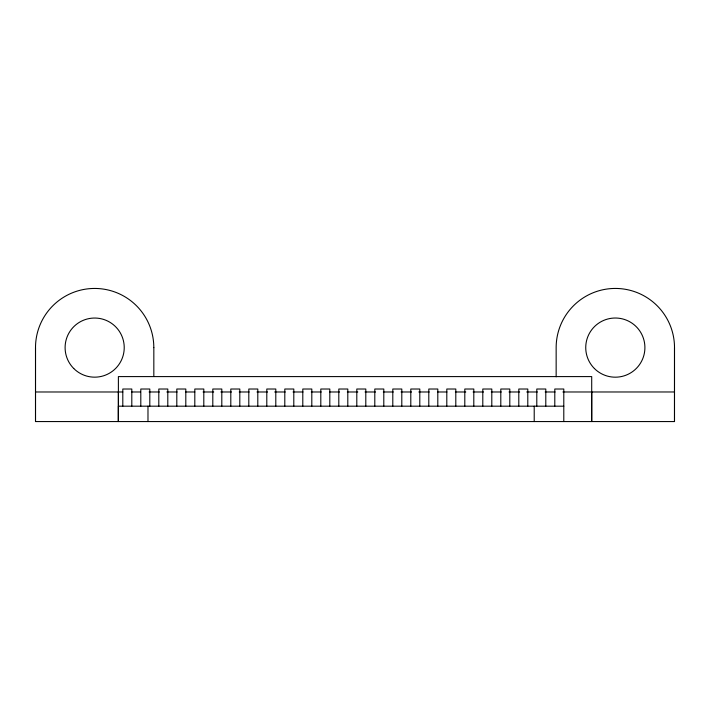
<?xml version="1.0" encoding="UTF-8"?>
<svg xmlns="http://www.w3.org/2000/svg" width="710" height="710" viewBox="0 0 710 710"><rect width="100%" height="100%" fill="white"/><g stroke="black" fill="none" stroke-linecap="round" stroke-linejoin="round"><path stroke-width="1.06" d="M556.152 376.824L556.152 347.607A59.178 59.178 0 0 1 615.339 288.438A59.178 59.178 0 0 1 674.509 347.607L674.5 421.562L35.5 421.562L35.509 347.607A59.152 59.152 0 0 1 94.652 288.446A59.152 59.152 0 0 1 153.813 347.607M563.793 421.562L563.793 406.182L118.392 406.182L118.392 421.562L118.384 376.593L591.714 376.593L591.705 421.562L591.723 391.982M147.982 421.562L147.982 406.182M320.805 406.182L320.805 389.018L329.804 389.018L329.804 406.182M534.213 421.562L534.213 406.182M674.482 421.562L674.491 347.607M35.518 391.982L122.821 391.982M131.687 391.982L140.553 391.982M149.082 391.982L159.404 391.982M166.806 391.982L177.136 391.982M185.585 391.982L194.868 391.982M203.078 391.982L213.719 391.982M220.863 391.982L231.451 391.982M239.208 391.982L249.192 391.982M256.949 391.982L267.572 391.982M274.681 391.982L285.296 391.982M293.044 391.982L303.01 391.982M311.264 391.982L321.239 391.982M329.591 391.982L339.558 391.982M347.305 391.982L357.822 391.982M365.029 391.982L375.555 391.982M383.32 391.982L393.296 391.982M401.052 391.982L411.534 391.982M418.785 391.982L429.257 391.982M437.635 391.982L446.972 391.982M455.367 391.982L465.796 391.982M473.108 391.982L483.519 391.982M491.267 391.982L501.269 391.982M508.99 391.982L519.658 391.982M526.705 391.982L537.399 391.982M545.156 391.982L555.131 391.982M562.897 391.982L674.5 391.973M563.793 406.182L563.793 389.018L554.794 389.018L554.794 406.182M545.795 406.182L545.795 389.018L536.795 389.018L536.795 406.182M527.796 406.182L527.796 389.018L518.797 389.018L518.797 406.182M509.798 406.182L509.798 389.018L500.798 389.018L500.798 406.182M491.799 406.182L491.799 389.018L482.8 389.018L482.8 406.182M473.801 406.182L473.801 389.018L464.801 389.018L464.801 406.182M455.802 406.182L455.802 389.018L446.803 389.018L446.803 406.182M437.804 406.182L437.804 389.018L428.796 389.018L428.796 406.182M419.796 406.182L419.796 389.018L410.797 389.018L410.797 406.182M401.798 406.182L401.798 389.018L392.799 389.018L392.799 406.182M383.799 406.182L383.799 389.018L374.8 389.018L374.8 406.182M365.801 406.182L365.801 389.018L356.802 389.018L356.802 406.182M347.802 406.182L347.802 389.018L338.803 389.018L338.803 406.182M311.805 406.182L311.805 389.018L302.797 389.018L302.797 406.182M293.798 406.182L293.798 389.018L284.799 389.018L284.799 406.182M275.799 406.182L275.799 389.018L266.8 389.018L266.8 406.182M257.801 406.182L257.801 389.018L248.802 389.018L248.802 406.182M239.802 406.182L239.802 389.018L230.803 389.018L230.803 406.182M221.804 406.182L221.804 389.018L212.805 389.018L212.805 406.182M203.805 406.182L203.805 389.018L194.806 389.018L194.806 406.182M185.807 406.182L185.807 389.018L176.808 389.018L176.808 406.182M167.8 406.182L167.8 389.018L158.8 389.018L158.8 406.182M153.83 347.607L153.83 376.451M149.801 406.182L149.801 389.018L140.802 389.018L140.802 406.182M131.803 406.182L131.803 389.018L122.803 389.018L122.803 406.182M118.392 391.982L118.392 421.562M35.509 347.607L35.518 421.562M594.403 368.517A29.58 29.58 0 0 0 643.899 355.257A29.58 29.58 0 0 0 607.662 319.03A29.58 29.58 0 0 0 594.403 368.517M73.76 368.508A29.563 29.563 0 0 0 123.221 355.257A29.563 29.563 0 0 0 87.019 319.047A29.563 29.563 0 0 0 73.76 368.508"/></g></svg>
